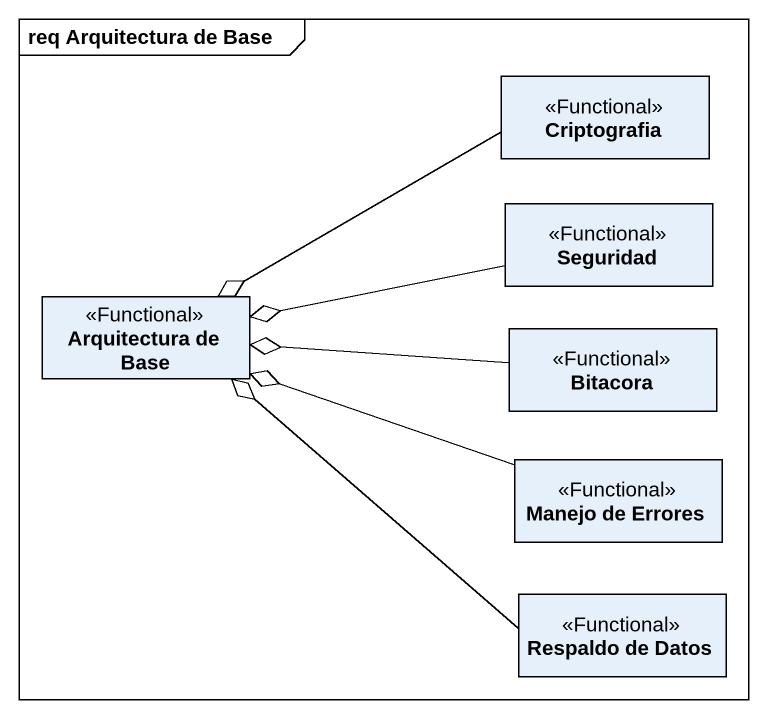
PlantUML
@startuml
mainframe req Arquitectura de Base
hide circle
hide empty members
class Criptografia <<Functional>>
class Seguridad <<Functional>>
class "Arquitectura de Base" as Arquitectura_de_Base <<Functional>>
class Bitacora <<Functional>>
class "Manejo de Errores" as Manejo_de_Errores <<Functional>>
class "Respaldo de Datos" as Respaldo_de_Datos <<Functional>>
Criptografia -left-o Arquitectura_de_Base
Seguridad -left-o Arquitectura_de_Base
Bitacora -left-o Arquitectura_de_Base
Manejo_de_Errores -left-o Arquitectura_de_Base
Respaldo_de_Datos -up-o Arquitectura_de_Base
@enduml
